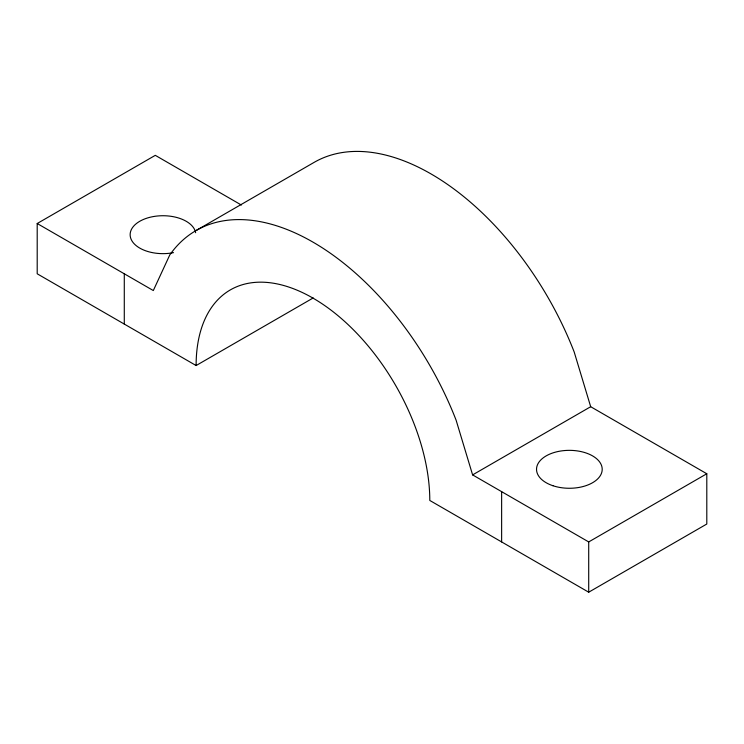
<?xml version="1.0" encoding="UTF-8"?>
<svg xmlns="http://www.w3.org/2000/svg" width="744" height="744" viewBox="0 0 744 744"><rect width="100%" height="100%" fill="white"/><g stroke="black" fill="none" stroke-linecap="round" stroke-linejoin="round"><path stroke-width="1.12" d="M313.205 297.944L196.118 365.546L37.2 273.792L37.2 223.516L155.291 155.338L241.372 205.037M196.063 230.538L314.154 162.359A233.783 134.971 60 0 1 574.201 352.033L590.69 406.717L706.8 473.751L706.8 524.027L588.709 592.205L429.79 500.452A165.224 95.39 60 0 0 312.954 298.093A165.224 95.39 60 0 0 196.118 365.546M37.2 223.516L153.31 290.551L169.799 254.904A233.783 134.971 60 0 1 456.119 420.211L472.607 474.895L590.69 406.717M472.607 474.895L588.709 541.93L706.8 473.751M588.709 541.93L588.709 592.205M501.633 491.654L501.633 541.93M124.285 273.792L124.285 324.068M173.529 252.644A32.838 18.963 0 0 1 131.186 239.429A32.838 18.963 0 0 1 157.151 216.03A32.838 18.963 0 0 1 195.644 232.714M552.941 485.73A32.838 18.963 0 0 0 602.203 469.306A32.838 18.963 0 0 0 552.941 452.891A32.838 18.963 0 0 0 552.941 485.73"/></g></svg>
